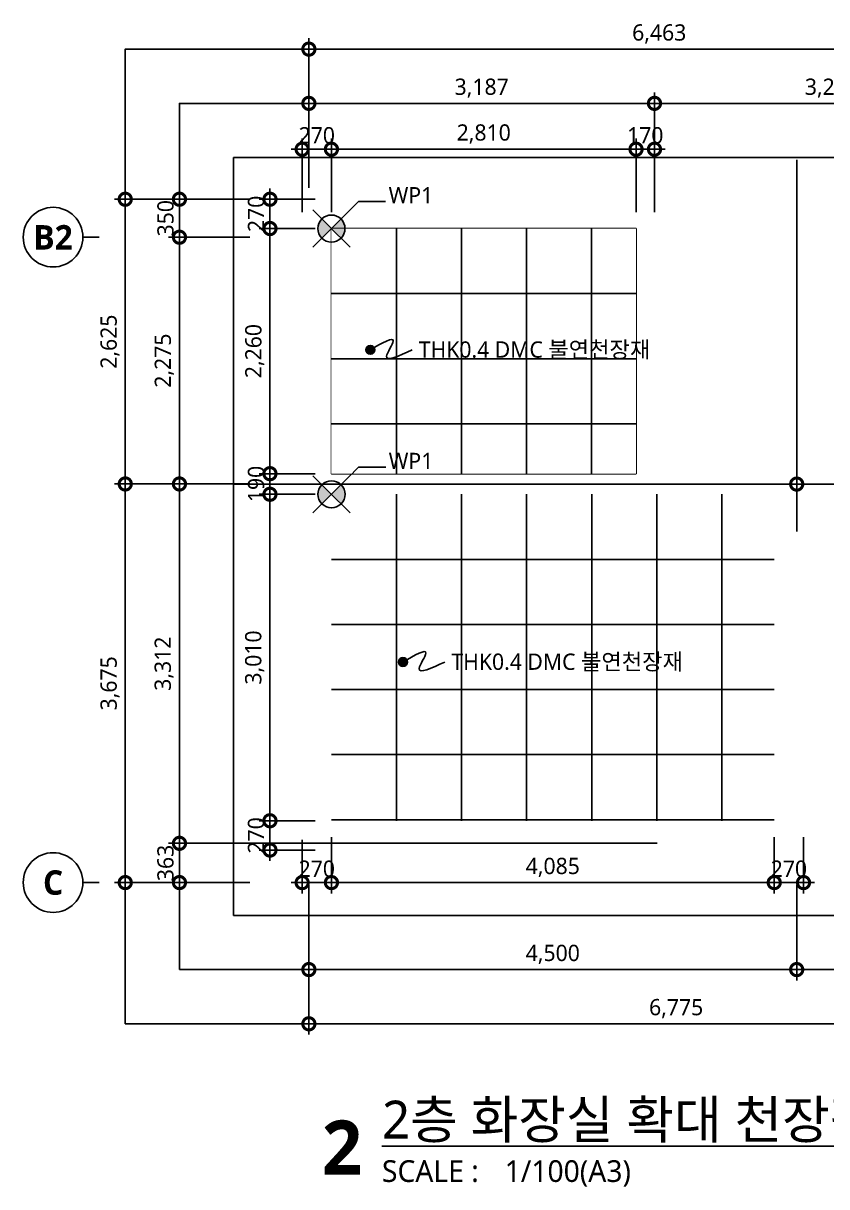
# Model space of a CAD drawing. Header units: millimetres. Extents: x 2213 to 82676, y 1050 to 28650.
# Drawn here: x 46165 to 53577, y 2173 to 12899 of the extents above; entities that cross this region are included whole.
import ezdxf
from ezdxf.enums import TextEntityAlignment as Align
from ezdxf.xclip import XClip

# ---------------------------------------------------------------- set-up
doc = ezdxf.new("R2010")
doc.units = ezdxf.units.MM
doc.header["$LTSCALE"] = 200
doc.header["$XCLIPFRAME"] = 0
doc.header["$PDMODE"] = 3
doc.linetypes.add('CEN', pattern=[62, 60, -1, 0, -1])
doc.layers.get('Defpoints').update_dxf_attribs({"color": 137})
for name, color, linetype in [('01-CEN', 1, 'CEN'), ('CEIL-알루미늄천장재', 251, 'Continuous'), ('DIM', 7, 'Continuous'), ('HAT-BRICK', 8, 'Continuous'), ('SYM', 6, 'Continuous'), ('SYM-BUB', 3, 'Continuous'), ('SYM-LEAD', 6, 'Continuous'), ('TEXT', 3, 'Continuous')]:
    doc.layers.add(name, color=color, linetype=linetype)
doc.layers.add('02Waste', color=171, linetype='Continuous', plot=False)
doc.styles.get("Standard").update_dxf_attribs({"font": 'malgun.ttf'})
doc.styles.add('맑은고딕', font='malgun.ttf')
doc.styles.add('맑은고딕B', font='malgunbd.ttf')
doc.styles.add('스타일1', font='malgun.ttf')
doc.linetypes.add('WIREMESH2', pattern='A,5,-0.25,["X",Standard,S=1,R=0,X=-0.32,Y=-0.5],-0.25', length=5.5)
doc.dimstyles.new('CJA-50', dxfattribs={"dimscale": 50, "dimtxt": 3, "dimasz": 1, "dimexe": 2, "dimexo": 3, "dimgap": 1, "dimtad": 1, "dimdec": 0, "dimzin": 1, "dimdsep": 46, "dimlunit": 6, "dimtxsty": '스타일1', "dimblk": 'GAUN-DOT', "dimcen": -2, "dimdle": 2, "dimclrd": 256, "dimclre": 256, "dimclrt": 3, "dimadec": 0, "dimazin": 0, "dimtfac": 1, "dimtdec": 0, "dimtix": 1, "dimtmove": 2, "dimatfit": 3, "dimldrblk": 'DOTSMALL', "dimfxl": 1, "dimtolj": 1, "dimtzin": 1, "dimarcsym": 0})

# ---------------------------------------------------------------- blocks, each defined once
blk = doc.blocks.new('GAUN-DOT')
at = {"linetype": 'ByBlock'}
for p, q in [((2, 0), (-2, 0)), ((0, -2), (0, 2))]:
    blk.add_line(p, q, dxfattribs=at)
at = {"const_width": 2.25}
blk.add_lwpolyline([(0, 0.28125, 1), (0, -0.28125, 1)], format="xyb", close=True, dxfattribs=at)
blk = doc.blocks.new('*D175')
at = {"layer": 'Defpoints', "color": 0, "transparency": 16777216}
for p in [(48800, 12161), (48800, 11233), (51988, 11233)]:
    blk.add_point(p, dxfattribs=at)
at = {"layer": 'DIM', "lineweight": -2, "transparency": 16777216}
for p, q in [((48800, 11383), (48800, 12261)), ((51988, 11383), (51988, 12261)), ((51938, 12161), (48850, 12161))]:
    blk.add_line(p, q, dxfattribs=at)
at = {"layer": 'DIM', "lineweight": -2, "transparency": 16777216, "xscale": 50, "yscale": 50, "zscale": 50, "rotation": 180}
blk.add_blockref('GAUN-DOT', (48800, 12161), dxfattribs=at)
at = {"layer": 'DIM', "lineweight": -2, "transparency": 16777216, "xscale": 50, "yscale": 50, "zscale": 50}
blk.add_blockref('GAUN-DOT', (51988, 12161), dxfattribs=at)
at = {"layer": 'DIM', "color": 3, "transparency": 16777216, "insert": (50394, 12301), "char_height": 150, "attachment_point": 5, "style": '맑은고딕'}
blk.add_mtext('\\A1;3,187', dxfattribs=at)
blk = doc.blocks.new('_DotSmall')
at = {"layer": 'DIM'}
h = blk.add_hatch(color=256, dxfattribs=at)
edge = h.paths.add_edge_path()
edge.add_arc((0, 0), 0.2, 0, 360)
at = {"layer": 'DIM', "linetype": 'ByBlock'}
blk.add_circle((0, 0), 0.2, dxfattribs=at)
blk = doc.blocks.new('*D176')
at = {"layer": 'Defpoints', "color": 0, "transparency": 16777216}
for p in [(48800, 12661), (48800, 11233), (55263, 11233)]:
    blk.add_point(p, dxfattribs=at)
at = {"layer": 'DIM', "lineweight": -2, "transparency": 16777216}
for p, q in [((48800, 11383), (48800, 12761)), ((55213, 12661), (48850, 12661)), ((55263, 11383), (55263, 12761))]:
    blk.add_line(p, q, dxfattribs=at)
at = {"layer": 'DIM', "lineweight": -2, "transparency": 16777216, "xscale": 50, "yscale": 50, "zscale": 50, "rotation": 180}
blk.add_blockref('GAUN-DOT', (48800, 12661), dxfattribs=at)
at = {"layer": 'DIM', "lineweight": -2, "transparency": 16777216, "xscale": 50, "yscale": 50, "zscale": 50}
blk.add_blockref('GAUN-DOT', (55263, 12661), dxfattribs=at)
at = {"layer": 'DIM', "color": 3, "transparency": 16777216, "insert": (52032, 12801), "char_height": 150, "attachment_point": 5, "style": '맑은고딕'}
blk.add_mtext('\\A1;6,463', dxfattribs=at)
blk = doc.blocks.new('*D177')
at = {"layer": 'Defpoints', "color": 0, "transparency": 16777216}
for p in [(55263, 12161), (51988, 11233), (55263, 11233)]:
    blk.add_point(p, dxfattribs=at)
at = {"layer": 'DIM', "lineweight": -2, "transparency": 16777216}
for p, q in [((51988, 11383), (51988, 12261)), ((55263, 11383), (55263, 12261)), ((52038, 12161), (55213, 12161))]:
    blk.add_line(p, q, dxfattribs=at)
at = {"layer": 'DIM', "lineweight": -2, "transparency": 16777216, "xscale": 50, "yscale": 50, "zscale": 50, "rotation": 180}
blk.add_blockref('GAUN-DOT', (51988, 12161), dxfattribs=at)
at = {"layer": 'DIM', "lineweight": -2, "transparency": 16777216, "xscale": 50, "yscale": 50, "zscale": 50}
blk.add_blockref('GAUN-DOT', (55263, 12161), dxfattribs=at)
at = {"layer": 'DIM', "color": 3, "transparency": 16777216, "insert": (53625, 12301), "char_height": 150, "attachment_point": 5, "style": '맑은고딕'}
blk.add_mtext('\\A1;3,275', dxfattribs=at)
blk = doc.blocks.new('*D180')
at = {"layer": 'Defpoints', "color": 0, "transparency": 16777216}
for p in [(48406, 11277), (47106, 8652), (48406, 8652)]:
    blk.add_point(p, dxfattribs=at)
at = {"layer": 'DIM', "lineweight": -2, "transparency": 16777216}
for p, q in [((48256, 11277), (47006, 11277)), ((47106, 11227), (47106, 8702)), ((48256, 8652), (47006, 8652))]:
    blk.add_line(p, q, dxfattribs=at)
at = {"layer": 'DIM', "lineweight": -2, "transparency": 16777216, "xscale": 50, "yscale": 50, "zscale": 50}
for p, rotation in [((47106, 11277), 90), ((47106, 8652), 270)]:
    blk.add_blockref('GAUN-DOT', p, dxfattribs=dict(at, rotation=rotation))
at = {"layer": 'DIM', "color": 3, "transparency": 16777216, "insert": (46966, 9964), "char_height": 150, "attachment_point": 5, "rotation": 90, "style": '맑은고딕'}
blk.add_mtext('\\A1;2,625', dxfattribs=at)
blk = doc.blocks.new('*D181')
at = {"layer": 'Defpoints', "color": 0, "transparency": 16777216}
for p in [(48406, 10927), (47606, 8652), (48406, 8652)]:
    blk.add_point(p, dxfattribs=at)
at = {"layer": 'DIM', "lineweight": -2, "transparency": 16777216}
for p, q in [((48256, 10927), (47506, 10927)), ((47606, 10877), (47606, 8702)), ((48256, 8652), (47506, 8652))]:
    blk.add_line(p, q, dxfattribs=at)
at = {"layer": 'DIM', "lineweight": -2, "transparency": 16777216, "xscale": 50, "yscale": 50, "zscale": 50}
for p, rotation in [((47606, 10927), 90), ((47606, 8652), 270)]:
    blk.add_blockref('GAUN-DOT', p, dxfattribs=dict(at, rotation=rotation))
at = {"layer": 'DIM', "color": 3, "transparency": 16777216, "insert": (47466, 9789), "char_height": 150, "attachment_point": 5, "rotation": 90, "style": '맑은고딕'}
blk.add_mtext('\\A1;2,275', dxfattribs=at)
blk = doc.blocks.new('*D182')
at = {"layer": 'Defpoints', "color": 0, "transparency": 16777216}
for p in [(47606, 11277), (48406, 11277), (48406, 10927)]:
    blk.add_point(p, dxfattribs=at)
at = {"layer": 'DIM', "lineweight": -2, "transparency": 16777216}
for p, q in [((47606, 11327), (47606, 11377)), ((48256, 11277), (47506, 11277)), ((47606, 10927), (47606, 11277)), ((48256, 10927), (47506, 10927)), ((47606, 10877), (47606, 10827))]:
    blk.add_line(p, q, dxfattribs=at)
at = {"layer": 'DIM', "lineweight": -2, "transparency": 16777216, "xscale": 50, "yscale": 50, "zscale": 50}
for p, rotation in [((47606, 11277), 270), ((47606, 10927), 90)]:
    blk.add_blockref('GAUN-DOT', p, dxfattribs=dict(at, rotation=rotation))
at = {"layer": 'DIM', "color": 3, "transparency": 16777216, "insert": (47478, 11102), "char_height": 150, "attachment_point": 5, "rotation": 90, "style": '맑은고딕'}
blk.add_mtext('\\A1;350', dxfattribs=at)
blk = doc.blocks.new('*D183')
at = {"layer": 'Defpoints', "color": 0, "transparency": 16777216}
for p in [(51818, 11738), (49008, 11007), (51818, 11007)]:
    blk.add_point(p, dxfattribs=at)
at = {"layer": 'DIM', "lineweight": -2, "transparency": 16777216}
for p, q in [((49008, 11157), (49008, 11838)), ((51818, 11157), (51818, 11838)), ((49058, 11738), (51768, 11738))]:
    blk.add_line(p, q, dxfattribs=at)
at = {"layer": 'DIM', "lineweight": -2, "transparency": 16777216, "xscale": 50, "yscale": 50, "zscale": 50, "rotation": 180}
blk.add_blockref('GAUN-DOT', (49008, 11738), dxfattribs=at)
at = {"layer": 'DIM', "lineweight": -2, "transparency": 16777216, "xscale": 50, "yscale": 50, "zscale": 50}
blk.add_blockref('GAUN-DOT', (51818, 11738), dxfattribs=at)
at = {"layer": 'DIM', "color": 3, "transparency": 16777216, "insert": (50413, 11879), "char_height": 150, "attachment_point": 5, "style": '맑은고딕'}
blk.add_mtext('\\A1;2,810', dxfattribs=at)
blk = doc.blocks.new('*D184')
at = {"layer": 'Defpoints', "color": 0, "transparency": 16777216}
for p in [(49008, 11007), (48441, 8747), (49008, 8747)]:
    blk.add_point(p, dxfattribs=at)
at = {"layer": 'DIM', "lineweight": -2, "transparency": 16777216}
for p, q in [((48858, 11007), (48341, 11007)), ((48441, 10957), (48441, 8797)), ((48858, 8747), (48341, 8747))]:
    blk.add_line(p, q, dxfattribs=at)
at = {"layer": 'DIM', "lineweight": -2, "transparency": 16777216, "xscale": 50, "yscale": 50, "zscale": 50}
for p, rotation in [((48441, 11007), 90), ((48441, 8747), 270)]:
    blk.add_blockref('GAUN-DOT', p, dxfattribs=dict(at, rotation=rotation))
at = {"layer": 'DIM', "color": 3, "transparency": 16777216, "insert": (48301, 9877), "char_height": 150, "attachment_point": 5, "rotation": 90, "style": '맑은고딕'}
blk.add_mtext('\\A1;2,260', dxfattribs=at)
blk = doc.blocks.new('*D178')
at = {"layer": 'Defpoints', "color": 0, "transparency": 16777216}
for p in [(48441, 11277), (49008, 11277), (49008, 11007)]:
    blk.add_point(p, dxfattribs=at)
at = {"layer": 'DIM', "lineweight": -2, "transparency": 16777216}
for p, q in [((48441, 11327), (48441, 11377)), ((48858, 11277), (48341, 11277)), ((48441, 11007), (48441, 11277)), ((48858, 11007), (48341, 11007)), ((48441, 10957), (48441, 10907))]:
    blk.add_line(p, q, dxfattribs=at)
at = {"layer": 'DIM', "lineweight": -2, "transparency": 16777216, "xscale": 50, "yscale": 50, "zscale": 50}
for p, rotation in [((48441, 11277), 270), ((48441, 11007), 90)]:
    blk.add_blockref('GAUN-DOT', p, dxfattribs=dict(at, rotation=rotation))
at = {"layer": 'DIM', "color": 3, "transparency": 16777216, "insert": (48313, 11142), "char_height": 150, "attachment_point": 5, "rotation": 90, "style": '맑은고딕'}
blk.add_mtext('\\A1;270', dxfattribs=at)
blk = doc.blocks.new('*D179')
at = {"layer": 'Defpoints', "color": 0, "transparency": 16777216}
for p in [(48738, 11738), (48738, 11007), (49008, 11007)]:
    blk.add_point(p, dxfattribs=at)
at = {"layer": 'DIM', "lineweight": -2, "transparency": 16777216}
for p, q in [((48738, 11157), (48738, 11838)), ((49008, 11157), (49008, 11838)), ((48688, 11738), (48638, 11738)), ((49008, 11738), (48738, 11738)), ((49058, 11738), (49108, 11738))]:
    blk.add_line(p, q, dxfattribs=at)
at = {"layer": 'DIM', "lineweight": -2, "transparency": 16777216, "xscale": 50, "yscale": 50, "zscale": 50}
blk.add_blockref('GAUN-DOT', (48738, 11738), dxfattribs=at)
at = {"layer": 'DIM', "lineweight": -2, "transparency": 16777216, "xscale": 50, "yscale": 50, "zscale": 50, "rotation": 180}
blk.add_blockref('GAUN-DOT', (49008, 11738), dxfattribs=at)
at = {"layer": 'DIM', "color": 3, "transparency": 16777216, "insert": (48873, 11866), "char_height": 150, "attachment_point": 5, "style": '맑은고딕'}
blk.add_mtext('\\A1;270', dxfattribs=at)
blk = doc.blocks.new('*D172')
at = {"layer": 'Defpoints', "color": 0, "transparency": 16777216}
for p in [(51818, 11738), (51818, 11007), (51988, 11007)]:
    blk.add_point(p, dxfattribs=at)
at = {"layer": 'DIM', "lineweight": -2, "transparency": 16777216}
for p, q in [((51818, 11157), (51818, 11838)), ((51988, 11157), (51988, 11838)), ((51768, 11738), (51718, 11738)), ((51988, 11738), (51818, 11738)), ((52038, 11738), (52088, 11738))]:
    blk.add_line(p, q, dxfattribs=at)
at = {"layer": 'DIM', "lineweight": -2, "transparency": 16777216, "xscale": 50, "yscale": 50, "zscale": 50}
blk.add_blockref('GAUN-DOT', (51818, 11738), dxfattribs=at)
at = {"layer": 'DIM', "lineweight": -2, "transparency": 16777216, "xscale": 50, "yscale": 50, "zscale": 50, "rotation": 180}
blk.add_blockref('GAUN-DOT', (51988, 11738), dxfattribs=at)
at = {"layer": 'DIM', "color": 3, "transparency": 16777216, "insert": (51903, 11866), "char_height": 150, "attachment_point": 5, "style": '맑은고딕'}
blk.add_mtext('\\A1;170', dxfattribs=at)
blk = doc.blocks.new('*D191')
at = {"layer": 'Defpoints', "color": 0, "transparency": 16777216}
for p in [(48406, 8652), (47106, 4977), (48406, 4977)]:
    blk.add_point(p, dxfattribs=at)
at = {"layer": 'DIM', "lineweight": -2, "transparency": 16777216}
for p, q in [((48256, 8652), (47006, 8652)), ((47106, 8602), (47106, 5027)), ((48256, 4977), (47006, 4977))]:
    blk.add_line(p, q, dxfattribs=at)
at = {"layer": 'DIM', "lineweight": -2, "transparency": 16777216, "xscale": 50, "yscale": 50, "zscale": 50}
for p, rotation in [((47106, 8652), 90), ((47106, 4977), 270)]:
    blk.add_blockref('GAUN-DOT', p, dxfattribs=dict(at, rotation=rotation))
at = {"layer": 'DIM', "color": 3, "transparency": 16777216, "insert": (46966, 6814), "char_height": 150, "attachment_point": 5, "rotation": 90, "style": '맑은고딕'}
blk.add_mtext('\\A1;3,675', dxfattribs=at)
blk = doc.blocks.new('*D192')
at = {"layer": 'Defpoints', "color": 0, "transparency": 16777216}
for p in [(47606, 8652), (48406, 8652), (48406, 5339)]:
    blk.add_point(p, dxfattribs=at)
at = {"layer": 'DIM', "lineweight": -2, "transparency": 16777216}
for p, q in [((48256, 8652), (47506, 8652)), ((47606, 5389), (47606, 8602)), ((48256, 5339), (47506, 5339))]:
    blk.add_line(p, q, dxfattribs=at)
at = {"layer": 'DIM', "lineweight": -2, "transparency": 16777216, "xscale": 50, "yscale": 50, "zscale": 50}
for p, rotation in [((47606, 8652), 90), ((47606, 5339), 270)]:
    blk.add_blockref('GAUN-DOT', p, dxfattribs=dict(at, rotation=rotation))
at = {"layer": 'DIM', "color": 3, "transparency": 16777216, "insert": (47465, 6995), "char_height": 150, "attachment_point": 5, "rotation": 90, "style": '맑은고딕'}
blk.add_mtext('\\A1;3,312', dxfattribs=at)
blk = doc.blocks.new('*D193')
at = {"layer": 'Defpoints', "color": 0, "transparency": 16777216}
for p in [(48800, 5103), (53300, 5103), (48800, 4175)]:
    blk.add_point(p, dxfattribs=at)
at = {"layer": 'DIM', "lineweight": -2, "transparency": 16777216}
for p, q in [((48800, 4953), (48800, 4075)), ((53300, 4953), (53300, 4075)), ((53250, 4175), (48850, 4175))]:
    blk.add_line(p, q, dxfattribs=at)
at = {"layer": 'DIM', "lineweight": -2, "transparency": 16777216, "xscale": 50, "yscale": 50, "zscale": 50, "rotation": 180}
blk.add_blockref('GAUN-DOT', (48800, 4175), dxfattribs=at)
at = {"layer": 'DIM', "lineweight": -2, "transparency": 16777216, "xscale": 50, "yscale": 50, "zscale": 50}
blk.add_blockref('GAUN-DOT', (53300, 4175), dxfattribs=at)
at = {"layer": 'DIM', "color": 3, "transparency": 16777216, "insert": (51050, 4315), "char_height": 150, "attachment_point": 5, "style": '맑은고딕'}
blk.add_mtext('\\A1;4,500', dxfattribs=at)
blk = doc.blocks.new('*D194')
at = {"layer": 'Defpoints', "color": 0, "transparency": 16777216}
for p in [(48800, 5103), (55575, 5103), (48800, 3675)]:
    blk.add_point(p, dxfattribs=at)
at = {"layer": 'DIM', "lineweight": -2, "transparency": 16777216}
for p, q in [((48800, 4953), (48800, 3575)), ((55575, 4953), (55575, 3575)), ((55525, 3675), (48850, 3675))]:
    blk.add_line(p, q, dxfattribs=at)
at = {"layer": 'DIM', "lineweight": -2, "transparency": 16777216, "xscale": 50, "yscale": 50, "zscale": 50, "rotation": 180}
blk.add_blockref('GAUN-DOT', (48800, 3675), dxfattribs=at)
at = {"layer": 'DIM', "lineweight": -2, "transparency": 16777216, "xscale": 50, "yscale": 50, "zscale": 50}
blk.add_blockref('GAUN-DOT', (55575, 3675), dxfattribs=at)
at = {"layer": 'DIM', "color": 3, "transparency": 16777216, "insert": (52188, 3815), "char_height": 150, "attachment_point": 5, "style": '맑은고딕'}
blk.add_mtext('\\A1;6,775', dxfattribs=at)
blk = doc.blocks.new('*D195')
at = {"layer": 'Defpoints', "color": 0, "transparency": 16777216}
for p in [(53300, 5103), (55575, 5103), (55575, 4175)]:
    blk.add_point(p, dxfattribs=at)
at = {"layer": 'DIM', "lineweight": -2, "transparency": 16777216}
for p, q in [((53300, 4953), (53300, 4075)), ((55575, 4953), (55575, 4075)), ((53350, 4175), (55525, 4175))]:
    blk.add_line(p, q, dxfattribs=at)
at = {"layer": 'DIM', "lineweight": -2, "transparency": 16777216, "xscale": 50, "yscale": 50, "zscale": 50, "rotation": 180}
blk.add_blockref('GAUN-DOT', (53300, 4175), dxfattribs=at)
at = {"layer": 'DIM', "lineweight": -2, "transparency": 16777216, "xscale": 50, "yscale": 50, "zscale": 50}
blk.add_blockref('GAUN-DOT', (55575, 4175), dxfattribs=at)
at = {"layer": 'DIM', "color": 3, "transparency": 16777216, "insert": (54438, 4315), "char_height": 150, "attachment_point": 5, "style": '맑은고딕'}
blk.add_mtext('\\A1;2,275', dxfattribs=at)
blk = doc.blocks.new('*D196')
at = {"layer": 'Defpoints', "color": 0, "transparency": 16777216}
for p in [(48406, 5339), (47606, 4977), (48406, 4977)]:
    blk.add_point(p, dxfattribs=at)
at = {"layer": 'DIM', "lineweight": -2, "transparency": 16777216}
for p, q in [((47606, 5389), (47606, 5439)), ((48256, 5339), (47506, 5339)), ((47606, 5339), (47606, 4977)), ((48256, 4977), (47506, 4977)), ((47606, 4927), (47606, 4877))]:
    blk.add_line(p, q, dxfattribs=at)
at = {"layer": 'DIM', "lineweight": -2, "transparency": 16777216, "xscale": 50, "yscale": 50, "zscale": 50}
for p, rotation in [((47606, 5339), 270), ((47606, 4977), 90)]:
    blk.add_blockref('GAUN-DOT', p, dxfattribs=dict(at, rotation=rotation))
at = {"layer": 'DIM', "color": 3, "transparency": 16777216, "insert": (47478, 5158), "char_height": 150, "attachment_point": 5, "rotation": 90, "style": '맑은고딕'}
blk.add_mtext('\\A1;363', dxfattribs=at)
blk = doc.blocks.new('*D197')
at = {"layer": 'Defpoints', "color": 0, "transparency": 16777216}
for p in [(53300, 8846), (55575, 8846), (53300, 8651)]:
    blk.add_point(p, dxfattribs=at)
at = {"layer": 'DIM', "lineweight": -2, "transparency": 16777216}
for p, q in [((53300, 8696), (53300, 8551)), ((55575, 8696), (55575, 8551)), ((55525, 8651), (53350, 8651))]:
    blk.add_line(p, q, dxfattribs=at)
at = {"layer": 'DIM', "lineweight": -2, "transparency": 16777216, "xscale": 50, "yscale": 50, "zscale": 50, "rotation": 180}
blk.add_blockref('GAUN-DOT', (53300, 8651), dxfattribs=at)
at = {"layer": 'DIM', "lineweight": -2, "transparency": 16777216, "xscale": 50, "yscale": 50, "zscale": 50}
blk.add_blockref('GAUN-DOT', (55575, 8651), dxfattribs=at)
at = {"layer": 'DIM', "color": 3, "transparency": 16777216, "insert": (54438, 8791), "char_height": 150, "attachment_point": 5, "style": '맑은고딕'}
blk.add_mtext('\\A1;2,275', dxfattribs=at)
blk = doc.blocks.new('*D185')
at = {"layer": 'Defpoints', "color": 0, "transparency": 16777216}
for p in [(48441, 8747), (49008, 8747), (49008, 8557)]:
    blk.add_point(p, dxfattribs=at)
at = {"layer": 'DIM', "lineweight": -2, "transparency": 16777216}
for p, q in [((48441, 8797), (48441, 8847)), ((48858, 8747), (48341, 8747)), ((48441, 8557), (48441, 8747)), ((48858, 8557), (48341, 8557)), ((48441, 8507), (48441, 8457))]:
    blk.add_line(p, q, dxfattribs=at)
at = {"layer": 'DIM', "lineweight": -2, "transparency": 16777216, "xscale": 50, "yscale": 50, "zscale": 50}
for p, rotation in [((48441, 8747), 270), ((48441, 8557), 90)]:
    blk.add_blockref('GAUN-DOT', p, dxfattribs=dict(at, rotation=rotation))
at = {"layer": 'DIM', "color": 3, "transparency": 16777216, "insert": (48313, 8652), "char_height": 150, "attachment_point": 5, "rotation": 90, "style": '맑은고딕'}
blk.add_mtext('\\A1;190', dxfattribs=at)
blk = doc.blocks.new('*D186')
at = {"layer": 'Defpoints', "color": 0, "transparency": 16777216}
for p in [(49008, 8557), (48441, 5547), (49008, 5547)]:
    blk.add_point(p, dxfattribs=at)
at = {"layer": 'DIM', "lineweight": -2, "transparency": 16777216}
for p, q in [((48858, 8557), (48341, 8557)), ((48441, 8507), (48441, 5597)), ((48858, 5547), (48341, 5547))]:
    blk.add_line(p, q, dxfattribs=at)
at = {"layer": 'DIM', "lineweight": -2, "transparency": 16777216, "xscale": 50, "yscale": 50, "zscale": 50}
for p, rotation in [((48441, 8557), 90), ((48441, 5547), 270)]:
    blk.add_blockref('GAUN-DOT', p, dxfattribs=dict(at, rotation=rotation))
at = {"layer": 'DIM', "color": 3, "transparency": 16777216, "insert": (48300, 7052), "char_height": 150, "attachment_point": 5, "rotation": 90, "style": '맑은고딕'}
blk.add_mtext('\\A1;3,010', dxfattribs=at)
blk = doc.blocks.new('*D187')
at = {"layer": 'Defpoints', "color": 0, "transparency": 16777216}
for p in [(49008, 5547), (48441, 5277), (49008, 5277)]:
    blk.add_point(p, dxfattribs=at)
at = {"layer": 'DIM', "lineweight": -2, "transparency": 16777216}
for p, q in [((48441, 5597), (48441, 5647)), ((48858, 5547), (48341, 5547)), ((48441, 5547), (48441, 5277)), ((48858, 5277), (48341, 5277)), ((48441, 5227), (48441, 5177))]:
    blk.add_line(p, q, dxfattribs=at)
at = {"layer": 'DIM', "lineweight": -2, "transparency": 16777216, "xscale": 50, "yscale": 50, "zscale": 50}
for p, rotation in [((48441, 5547), 270), ((48441, 5277), 90)]:
    blk.add_blockref('GAUN-DOT', p, dxfattribs=dict(at, rotation=rotation))
at = {"layer": 'DIM', "color": 3, "transparency": 16777216, "insert": (48313, 5412), "char_height": 150, "attachment_point": 5, "rotation": 90, "style": '맑은고딕'}
blk.add_mtext('\\A1;270', dxfattribs=at)
blk = doc.blocks.new('*D188')
at = {"layer": 'Defpoints', "color": 0, "transparency": 16777216}
for p in [(49008, 5547), (53093, 5547), (53093, 4977)]:
    blk.add_point(p, dxfattribs=at)
at = {"layer": 'DIM', "lineweight": -2, "transparency": 16777216}
for p, q in [((49008, 5397), (49008, 4877)), ((53093, 5397), (53093, 4877)), ((49058, 4977), (53043, 4977))]:
    blk.add_line(p, q, dxfattribs=at)
at = {"layer": 'DIM', "lineweight": -2, "transparency": 16777216, "xscale": 50, "yscale": 50, "zscale": 50, "rotation": 180}
blk.add_blockref('GAUN-DOT', (49008, 4977), dxfattribs=at)
at = {"layer": 'DIM', "lineweight": -2, "transparency": 16777216, "xscale": 50, "yscale": 50, "zscale": 50}
blk.add_blockref('GAUN-DOT', (53093, 4977), dxfattribs=at)
at = {"layer": 'DIM', "color": 3, "transparency": 16777216, "insert": (51050, 5117), "char_height": 150, "attachment_point": 5, "style": '맑은고딕'}
blk.add_mtext('\\A1;4,085', dxfattribs=at)
blk = doc.blocks.new('*D189')
at = {"layer": 'Defpoints', "color": 0, "transparency": 16777216}
for p in [(48738, 5522), (49008, 5547), (48738, 4977)]:
    blk.add_point(p, dxfattribs=at)
at = {"layer": 'DIM', "lineweight": -2, "transparency": 16777216}
for p, q in [((48738, 5372), (48738, 4877)), ((49008, 5397), (49008, 4877)), ((48688, 4977), (48638, 4977)), ((49008, 4977), (48738, 4977)), ((49058, 4977), (49108, 4977))]:
    blk.add_line(p, q, dxfattribs=at)
at = {"layer": 'DIM', "lineweight": -2, "transparency": 16777216, "xscale": 50, "yscale": 50, "zscale": 50}
blk.add_blockref('GAUN-DOT', (48738, 4977), dxfattribs=at)
at = {"layer": 'DIM', "lineweight": -2, "transparency": 16777216, "xscale": 50, "yscale": 50, "zscale": 50, "rotation": 180}
blk.add_blockref('GAUN-DOT', (49008, 4977), dxfattribs=at)
at = {"layer": 'DIM', "color": 3, "transparency": 16777216, "insert": (48873, 5104), "char_height": 150, "attachment_point": 5, "style": '맑은고딕'}
blk.add_mtext('\\A1;270', dxfattribs=at)
blk = doc.blocks.new('*D190')
at = {"layer": 'Defpoints', "color": 0, "transparency": 16777216}
for p in [(53093, 5547), (53363, 5547), (53093, 4977)]:
    blk.add_point(p, dxfattribs=at)
at = {"layer": 'DIM', "lineweight": -2, "transparency": 16777216}
for p, q in [((53093, 5397), (53093, 4877)), ((53363, 5397), (53363, 4877)), ((53043, 4977), (52993, 4977)), ((53363, 4977), (53093, 4977)), ((53413, 4977), (53463, 4977))]:
    blk.add_line(p, q, dxfattribs=at)
at = {"layer": 'DIM', "lineweight": -2, "transparency": 16777216, "xscale": 50, "yscale": 50, "zscale": 50}
blk.add_blockref('GAUN-DOT', (53093, 4977), dxfattribs=at)
at = {"layer": 'DIM', "lineweight": -2, "transparency": 16777216, "xscale": 50, "yscale": 50, "zscale": 50, "rotation": 180}
blk.add_blockref('GAUN-DOT', (53363, 4977), dxfattribs=at)
at = {"layer": 'DIM', "color": 3, "transparency": 16777216, "insert": (53228, 5104), "char_height": 150, "attachment_point": 5, "style": '맑은고딕'}
blk.add_mtext('\\A1;270', dxfattribs=at)
blk = doc.blocks.new('dwgtitle')
at = {"layer": 'SYM', "color": 3, "style": '스타일1'}
blk.add_text('SCALE :', height=4, dxfattribs=at).set_placement((12.25, -1.4))
for tag, p, height in [('%%UTITLE', (12.25, 6.59), 7), ('1/100', (34.89, -1.4), 4)]:
    blk.add_attdef(tag, p, '', height=height, dxfattribs=at)
at = {"layer": 'SYM', "color": 6, "style": '맑은고딕B'}
blk.add_attdef('A', text='', height=10, dxfattribs=at).set_placement((4.89, 5), align=Align.MIDDLE)
blk = doc.blocks.new('C-6x6_1f')
at = {"layer": 'CEIL-알루미늄천장재', "color": 252}
for p, q in [((-56347, -303023), (-56347, -292223)), ((-49147, -292223), (-56347, -292223)), ((-55747, -303023), (-55747, -292223)), ((-55147, -303023), (-55147, -292223)), ((-54547, -303023), (-54547, -292223)), ((-53947, -303023), (-53947, -292223)), ((-53347, -303023), (-53347, -292223)), ((-52747, -303023), (-52747, -292223)), ((-52147, -303023), (-52147, -292223)), ((-51547, -303023), (-51547, -292223)), ((-50947, -303023), (-50947, -292223)), ((-50347, -303023), (-50347, -292223)), ((-49747, -303023), (-49747, -292223)), ((-49147, -303023), (-49147, -292223)), ((-41947, -292223), (-49147, -292223)), ((-48547, -303023), (-48547, -292223)), ((-47947, -303023), (-47947, -292223)), ((-47347, -303023), (-47347, -292223)), ((-46747, -303023), (-46747, -292223)), ((-46147, -303023), (-46147, -292223)), ((-45547, -303023), (-45547, -292223)), ((-44947, -303023), (-44947, -292223)), ((-44347, -303023), (-44347, -292223)), ((-43747, -303023), (-43747, -292223)), ((-43147, -303023), (-43147, -292223)), ((-42547, -303023), (-42547, -292223)), ((-41947, -303023), (-41947, -292223)), ((-34747, -292223), (-41947, -292223)), ((-41947, -303023), (-41947, -292223)), ((-41347, -303023), (-41347, -292223)), ((-40747, -303023), (-40747, -292223)), ((-40147, -303023), (-40147, -292223)), ((-39547, -303023), (-39547, -292223)), ((-38947, -303023), (-38947, -292223)), ((-38347, -303023), (-38347, -292223)), ((-37747, -303023), (-37747, -292223)), ((-37147, -303023), (-37147, -292223)), ((-36547, -303023), (-36547, -292223)), ((-35947, -303023), (-35947, -292223)), ((-35347, -303023), (-35347, -292223)), ((-27547, -292223), (-34747, -292223)), ((-34747, -303023), (-34747, -292223)), ((-34147, -303023), (-34147, -292223)), ((-33547, -303023), (-33547, -292223)), ((-32947, -303023), (-32947, -292223)), ((-32347, -303023), (-32347, -292223)), ((-31747, -303023), (-31747, -292223)), ((-31147, -303023), (-31147, -292223)), ((-30547, -303023), (-30547, -292223)), ((-29947, -303023), (-29947, -292223)), ((-29347, -303023), (-29347, -292223)), ((-28747, -303023), (-28747, -292223)), ((-28147, -303023), (-28147, -292223)), ((-27547, -303023), (-27547, -292223)), ((-49147, -292823), (-56347, -292823)), ((-41947, -292823), (-49147, -292823)), ((-34747, -292823), (-41947, -292823)), ((-27547, -292823), (-34747, -292823)), ((-49147, -293423), (-56347, -293423)), ((-41947, -293423), (-49147, -293423)), ((-34747, -293423), (-41947, -293423)), ((-27547, -293423), (-34747, -293423)), ((-49147, -294023), (-56347, -294023)), ((-41947, -294023), (-49147, -294023)), ((-34747, -294023), (-41947, -294023)), ((-27547, -294023), (-34747, -294023)), ((-49147, -294623), (-56347, -294623)), ((-41947, -294623), (-49147, -294623)), ((-34747, -294623), (-41947, -294623)), ((-27547, -294623), (-34747, -294623)), ((-49147, -295223), (-56347, -295223)), ((-41947, -295223), (-49147, -295223)), ((-34747, -295223), (-41947, -295223)), ((-27547, -295223), (-34747, -295223)), ((-49147, -295823), (-56347, -295823)), ((-41947, -295823), (-49147, -295823)), ((-34747, -295823), (-41947, -295823)), ((-27547, -295823), (-34747, -295823)), ((-49147, -296423), (-56347, -296423)), ((-41947, -296423), (-49147, -296423)), ((-34747, -296423), (-41947, -296423)), ((-27547, -296423), (-34747, -296423)), ((-49147, -297023), (-56347, -297023)), ((-41947, -297023), (-49147, -297023)), ((-34747, -297023), (-41947, -297023)), ((-27547, -297023), (-34747, -297023)), ((-49147, -297623), (-56347, -297623)), ((-41947, -297623), (-49147, -297623)), ((-34747, -297623), (-41947, -297623)), ((-27547, -297623), (-34747, -297623)), ((-49147, -298223), (-56347, -298223)), ((-41947, -298223), (-49147, -298223)), ((-34747, -298223), (-41947, -298223)), ((-27547, -298223), (-34747, -298223)), ((-49147, -298823), (-56347, -298823)), ((-41947, -298823), (-49147, -298823)), ((-34747, -298823), (-41947, -298823)), ((-27547, -298823), (-34747, -298823)), ((-49147, -299423), (-56347, -299423)), ((-41947, -299423), (-49147, -299423)), ((-34747, -299423), (-41947, -299423)), ((-27547, -299423), (-34747, -299423)), ((-49147, -300023), (-56347, -300023)), ((-41947, -300023), (-49147, -300023)), ((-34747, -300023), (-41947, -300023)), ((-27547, -300023), (-34747, -300023)), ((-49147, -300623), (-56347, -300623)), ((-41947, -300623), (-49147, -300623)), ((-34747, -300623), (-41947, -300623)), ((-27547, -300623), (-34747, -300623)), ((-49147, -301223), (-56347, -301223)), ((-41947, -301223), (-49147, -301223)), ((-34747, -301223), (-41947, -301223)), ((-27547, -301223), (-34747, -301223)), ((-49147, -301823), (-56347, -301823)), ((-41947, -301823), (-49147, -301823)), ((-34747, -301823), (-41947, -301823)), ((-27547, -301823), (-34747, -301823)), ((-49147, -302423), (-56347, -302423)), ((-41947, -302423), (-49147, -302423)), ((-34747, -302423), (-41947, -302423)), ((-27547, -302423), (-34747, -302423)), ((-49147, -303023), (-56347, -303023)), ((-56347, -313823), (-56347, -303023)), ((-49147, -303023), (-56347, -303023)), ((-55747, -313823), (-55747, -303023)), ((-55147, -313823), (-55147, -303023)), ((-54547, -313823), (-54547, -303023)), ((-53947, -313823), (-53947, -303023)), ((-53347, -313823), (-53347, -303023)), ((-52747, -313823), (-52747, -303023)), ((-52147, -313823), (-52147, -303023)), ((-51547, -313823), (-51547, -303023)), ((-50947, -313823), (-50947, -303023)), ((-50347, -313823), (-50347, -303023)), ((-49747, -313823), (-49747, -303023)), ((-49147, -313823), (-49147, -303023)), ((-41947, -303023), (-49147, -303023)), ((-41947, -303023), (-49147, -303023)), ((-48547, -313823), (-48547, -303023)), ((-47947, -313823), (-47947, -303023)), ((-47347, -313823), (-47347, -303023)), ((-46747, -313823), (-46747, -303023)), ((-46147, -313823), (-46147, -303023)), ((-45547, -313823), (-45547, -303023)), ((-44947, -313823), (-44947, -303023)), ((-44347, -313823), (-44347, -303023)), ((-43747, -313823), (-43747, -303023)), ((-43147, -313823), (-43147, -303023)), ((-42547, -313823), (-42547, -303023)), ((-41947, -313823), (-41947, -303023)), ((-34747, -303023), (-41947, -303023)), ((-34747, -303023), (-41947, -303023)), ((-41947, -313823), (-41947, -303023)), ((-41347, -313823), (-41347, -303023)), ((-40747, -313823), (-40747, -303023)), ((-40147, -313823), (-40147, -303023)), ((-39547, -313823), (-39547, -303023)), ((-38947, -313823), (-38947, -303023)), ((-38347, -313823), (-38347, -303023)), ((-37747, -313823), (-37747, -303023)), ((-37147, -313823), (-37147, -303023)), ((-36547, -313823), (-36547, -303023)), ((-35947, -313823), (-35947, -303023)), ((-35347, -313823), (-35347, -303023)), ((-34747, -313823), (-34747, -303023)), ((-27547, -303023), (-34747, -303023)), ((-27547, -303023), (-34747, -303023)), ((-34147, -313823), (-34147, -303023)), ((-33547, -313823), (-33547, -303023)), ((-32947, -313823), (-32947, -303023)), ((-32347, -313823), (-32347, -303023)), ((-31747, -313823), (-31747, -303023)), ((-31147, -313823), (-31147, -303023)), ((-30547, -313823), (-30547, -303023)), ((-29947, -313823), (-29947, -303023)), ((-29347, -313823), (-29347, -303023)), ((-28747, -313823), (-28747, -303023)), ((-28147, -313823), (-28147, -303023)), ((-27547, -313823), (-27547, -303023)), ((-49147, -303623), (-56347, -303623)), ((-41947, -303623), (-49147, -303623)), ((-34747, -303623), (-41947, -303623)), ((-27547, -303623), (-34747, -303623)), ((-49147, -304223), (-56347, -304223)), ((-41947, -304223), (-49147, -304223)), ((-34747, -304223), (-41947, -304223)), ((-27547, -304223), (-34747, -304223)), ((-49147, -304823), (-56347, -304823)), ((-41947, -304823), (-49147, -304823)), ((-34747, -304823), (-41947, -304823)), ((-27547, -304823), (-34747, -304823)), ((-49147, -305423), (-56347, -305423)), ((-41947, -305423), (-49147, -305423)), ((-34747, -305423), (-41947, -305423)), ((-27547, -305423), (-34747, -305423)), ((-49147, -306023), (-56347, -306023)), ((-41947, -306023), (-49147, -306023)), ((-34747, -306023), (-41947, -306023)), ((-27547, -306023), (-34747, -306023)), ((-49147, -306623), (-56347, -306623)), ((-41947, -306623), (-49147, -306623)), ((-34747, -306623), (-41947, -306623)), ((-27547, -306623), (-34747, -306623)), ((-49147, -307223), (-56347, -307223)), ((-41947, -307223), (-49147, -307223)), ((-34747, -307223), (-41947, -307223)), ((-27547, -307223), (-34747, -307223)), ((-49147, -307823), (-56347, -307823)), ((-41947, -307823), (-49147, -307823)), ((-34747, -307823), (-41947, -307823)), ((-27547, -307823), (-34747, -307823)), ((-49147, -308423), (-56347, -308423)), ((-41947, -308423), (-49147, -308423)), ((-34747, -308423), (-41947, -308423)), ((-27547, -308423), (-34747, -308423)), ((-49147, -309023), (-56347, -309023)), ((-41947, -309023), (-49147, -309023)), ((-34747, -309023), (-41947, -309023)), ((-27547, -309023), (-34747, -309023)), ((-49147, -309623), (-56347, -309623)), ((-41947, -309623), (-49147, -309623)), ((-34747, -309623), (-41947, -309623)), ((-27547, -309623), (-34747, -309623)), ((-49147, -310223), (-56347, -310223)), ((-41947, -310223), (-49147, -310223)), ((-34747, -310223), (-41947, -310223)), ((-27547, -310223), (-34747, -310223)), ((-49147, -310823), (-56347, -310823)), ((-41947, -310823), (-49147, -310823)), ((-34747, -310823), (-41947, -310823)), ((-27547, -310823), (-34747, -310823)), ((-49147, -311423), (-56347, -311423)), ((-41947, -311423), (-49147, -311423)), ((-34747, -311423), (-41947, -311423)), ((-27547, -311423), (-34747, -311423)), ((-49147, -312023), (-56347, -312023)), ((-41947, -312023), (-49147, -312023)), ((-34747, -312023), (-41947, -312023)), ((-27547, -312023), (-34747, -312023)), ((-49147, -312623), (-56347, -312623)), ((-41947, -312623), (-49147, -312623)), ((-34747, -312623), (-41947, -312623)), ((-27547, -312623), (-34747, -312623)), ((-49147, -313223), (-56347, -313223)), ((-41947, -313223), (-49147, -313223)), ((-34747, -313223), (-41947, -313223)), ((-27547, -313223), (-34747, -313223)), ((-49147, -313823), (-56347, -313823)), ((-41947, -313823), (-49147, -313823)), ((-34747, -313823), (-41947, -313823)), ((-27547, -313823), (-34747, -313823))]:
    blk.add_line(p, q, dxfattribs=at)
blk = doc.blocks.new('지시선')
at = {"layer": 'SYM-LEAD'}
h = blk.add_hatch(color=6, dxfattribs=at)
edge = h.paths.add_edge_path()
edge.add_arc((0, 0), 24.6, 0, 360)
at = {"layer": 'SYM-LEAD', "color": 6}
blk.add_circle((0, 0), 24.6, dxfattribs=at)
blk.add_spline([(0, 0), (127.5, 49.3), (89.8, -35.9), (231.6, 0)], degree=3, dxfattribs=at)
blk = doc.blocks.new('WP21')
at = {"layer": 'SYM'}
h = blk.add_hatch(color=6, dxfattribs=at)
edge = h.paths.add_edge_path()
edge.add_ellipse((0, 0), major_axis=(0, 2.5), ratio=1, start_angle=405, end_angle=495)
edge.add_line((-1.77, -1.77), (0, 0))
edge.add_line((0, 0), (-1.77, 1.77))
edge = h.paths.add_edge_path()
edge.add_ellipse((0, 0), major_axis=(0, 2.5), ratio=1, start_angle=225, end_angle=315)
edge.add_line((1.77, 1.77), (0, 0))
edge.add_line((0, 0), (1.77, -1.77))
at = {"layer": 'SYM', "color": 6}
for p, q in [((-3.44, -3.44), (5, 5)), ((5, 5), (10, 5)), ((-3.44, 3.44), (3.44, -3.44))]:
    blk.add_line(p, q, dxfattribs=at)
blk.add_ellipse((0, 0), major_axis=(0, 2.5), ratio=1, start_param=5.497787, end_param=11.780972, dxfattribs=at)
at = {"layer": 'SYM', "color": 3, "linetype": 'WIREMESH2', "style": '스타일1'}
blk.add_attdef('WP', text='', height=3, dxfattribs=at).set_placement((10.55, 5), align=Align.MIDDLE_LEFT)
blk = doc.blocks.new('NEW_BUB')
at = {"layer": 'SYM-BUB', "color": 6}
blk.add_line((0, 3), (0, 0), dxfattribs=at)
blk.add_circle((0, 8.5), 5.5, dxfattribs=at)
at = {"layer": 'SYM-BUB', "color": 3, "style": '맑은고딕B'}
blk.add_attdef('X', text='', height=4.5, dxfattribs=at).set_placement((0, 8.5), align=Align.MIDDLE)

msp = doc.modelspace()

# ---------------------------------------------------------------- linework, layer by layer
at = {"layer": '01-CEN'}
for p, q in [((53300.5, 11639.6), (53300.5, 8214.1)), ((48105.7, 8651.6), (53444.5, 8651.6)), ((48105.7, 5339.1), (52013.5, 5339.1))]:
    msp.add_line(p, q, dxfattribs=at)
at = {"layer": '02Waste'}
for points in [[(47105.7, 3674.8), (57591.2, 3674.8), (57591.2, 12660.9), (47105.7, 12660.9)], [(47605.7, 4174.8), (57091.2, 4174.8), (57091.2, 12160.9), (47605.7, 12160.9)]]:
    msp.add_lwpolyline(points, close=True, dxfattribs=at)
at = {"layer": 'HAT-BRICK'}
msp.add_lwpolyline([(49008, 11006.6), (51818, 11006.6), (51818, 8746.6), (49008, 8746.6)], close=True, dxfattribs=at)

# ---------------------------------------------------------------- block references
at = {"layer": 'SYM', "xscale": 50.00000000000001, "yscale": 50.00000000000001, "zscale": 50.00000000000001}
msp.add_blockref('dwgtitle', (48861.8, 2287.1), dxfattribs=at).add_auto_attribs({'%%UTITLE': '%%U2층 화장실 확대 천장평면도(남)', '1/100': '1/100(A3)', 'A': '2'})
at = {"layer": 'SYM-BUB'}
ref = msp.add_blockref('NEW_BUB', (46865.1, 10927.5), dxfattribs=dict(at, xscale=50.00000000000007, yscale=50.00000000000007, zscale=50.00000000000007, rotation=90))
ref.add_attrib('X', 'B2', dxfattribs={"color": 3, "height": 225, "style": '맑은고딕B'}).set_placement((46440.1, 10927.5), align=Align.MIDDLE)
ref = msp.add_blockref('NEW_BUB', (46865.1, 4977.5), dxfattribs=dict(at, xscale=50.00000000000007, yscale=50.00000000000007, zscale=50.00000000000007, rotation=90))
ref.add_attrib('X', 'C', dxfattribs={"color": 3, "height": 225, "style": '맑은고딕B'}).set_placement((46440.1, 4977.5), align=Align.MIDDLE)

# ---------------------------------------------------------------- dimensions: what is measured, and where the dimension line sits
at = {"layer": 'DIM'}
for base, p1, p2, picture, middle in [((48800.4893453, 12660.9497944), (55262.9893453, 11232.5565293), (48800.4893453, 11232.5565293), '*D176', (52031.7393453, 12801.0313161)), ((48800.4893453, 12160.9497944), (51987.9893453, 11232.5565293), (48800.4893453, 11232.5565293), '*D175', (50394.2393453, 12301.4389248)), ((51818, 11738.1), (49008, 11006.6), (51818, 11006.6), '*D183', (50413, 11878.6)), ((53300.5, 8651.2), (55575.5, 8846.3), (53300.5, 8846.3), '*D197', (54438, 8791.3)), ((48800.5, 4174.8), (53300.5, 5103.2), (48800.5, 5103.2), '*D193', (51050.5, 4314.9)), ((48800.5, 3674.8), (55575.5, 5103.2), (48800.5, 5103.2), '*D194', (52188, 3814.9))]:
    dim = msp.add_linear_dim(base=base, p1=p1, p2=p2, dimstyle='CJA-50', override={"dimtxsty": '맑은고딕'}, dxfattribs=at)
    dim.commit()
    dim.dimension.update_dxf_attribs({"geometry": picture, "text_midpoint": middle})
for base, p1, p2, angle, picture, middle in [((55263, 12160.9), (51988, 11232.6), (55263, 11232.6), 180, '*D177', (53625.5, 12301)), ((48738, 11738.1), (49008, 11006.6), (48738, 11006.6), 180, '*D179', (48873, 11865.6)), ((51818, 11738.1), (51988, 11006.6), (51818, 11006.6), 180, '*D172', (51903, 11866)), ((47105.7, 8651.6), (48405.7, 11276.6), (48405.7, 8651.6), 90, '*D180', (46965.7, 9964.1)), ((47605.7, 11276.6), (48405.7, 10926.6), (48405.7, 11276.6), 270, '*D182', (47478.2, 11101.6)), ((48440.9, 11276.6), (49008, 11006.6), (49008, 11276.6), 270, '*D178', (48313.4, 11141.6)), ((48440.9, 8746.6), (49008, 11006.6), (49008, 8746.6), 90, '*D184', (48300.8, 9876.6)), ((47605.7, 8651.6), (48405.7, 10926.6), (48405.7, 8651.6), 90, '*D181', (47465.7, 9789.1)), ((47105.7, 4976.6), (48405.7, 8651.6), (48405.7, 4976.6), 90, '*D191', (46965.7, 6814.1)), ((47605.743542, 8651.6024269), (48405.743542, 5339.1024278), (48405.743542, 8651.6024269), 270, '*D192', (47465.2544115, 6995.3524274)), ((47605.743542, 4976.602427), (48405.743542, 5339.102428), (48405.743542, 4976.602427), 90, '*D196', (47478.246939, 5157.852427)), ((55575.5, 4174.8), (53300.5, 5103.2), (55575.5, 5103.2), 180, '*D195', (54438, 4314.9))]:
    dim = msp.add_linear_dim(base=base, p1=p1, p2=p2, angle=angle, dimstyle='CJA-50', override={"dimtxsty": '맑은고딕'}, dxfattribs=at)
    dim.commit()
    dim.dimension.update_dxf_attribs({"geometry": picture, "text_midpoint": middle})

# ---------------------------------------------------------------- next in the draw order: wipeouts: each hides what was drawn before it
msp.add_wipeout([(49008, 8556.6), (53093, 8556.6), (53093, 5546.6), (49008, 5546.6)]).dxf.layer = 'HAT-BRICK'

# ---------------------------------------------------------------- next in the draw order: linework, layer by layer
at = {"layer": '02Waste'}
msp.add_lwpolyline([(48105.7, 4674.8), (56591.2, 4674.8), (56591.2, 11660.9), (48105.7, 11660.9)], close=True, dxfattribs=at)

# ---------------------------------------------------------------- next in the draw order: block references
at = {"layer": 'HAT-BRICK'}
ref = msp.add_blockref('C-6x6_1f', (83155.8, 301380.1), dxfattribs=at)
XClip(ref).set_block_clipping_path([(-34146.9791048046, -295833.4499304555), (-30062.8037595311, -292823.4499304643)])
at = {"layer": 'SYM-LEAD', "xscale": 1.666666666686069, "yscale": 1.666666666686069, "zscale": 1.666666666686069}
msp.add_blockref('지시선', (49667.8, 7010.6), dxfattribs=at)

# ---------------------------------------------------------------- next in the draw order: texts
at = {"layer": 'TEXT', "color": 3, "style": '스타일1'}
msp.add_text('THK0.4 DMC 불연천장재', height=150, dxfattribs=at).set_placement((50114.9, 6938.4))

# ---------------------------------------------------------------- next in the draw order: dimensions: what is measured, and where the dimension line sits
at = {"layer": 'DIM'}
for base, p1, p2, angle, picture, middle in [((48440.9, 8746.6), (49008, 8556.6), (49008, 8746.6), 270, '*D185', (48313, 8651.6)), ((48440.9, 5546.6), (49008, 8556.6), (49008, 5546.6), 90, '*D186', (48300.4, 7051.6)), ((48440.9, 5276.6), (49008, 5546.6), (49008, 5276.6), 90, '*D187', (48313.4, 5411.6)), ((48738, 4976.6), (49008, 5546.6), (48738, 5521.6), 180, '*D189', (48873, 5104.1)), ((53093, 4976.6), (53363, 5546.6), (53093, 5546.6), 180, '*D190', (53228, 5104.1))]:
    dim = msp.add_linear_dim(base=base, p1=p1, p2=p2, angle=angle, dimstyle='CJA-50', override={"dimtxsty": '맑은고딕'}, dxfattribs=at)
    dim.commit()
    dim.dimension.update_dxf_attribs({"geometry": picture, "text_midpoint": middle})
dim = msp.add_linear_dim(base=(53093, 4976.6), p1=(49008, 5546.6), p2=(53093, 5546.6), dimstyle='CJA-50', override={"dimtxsty": '맑은고딕'}, dxfattribs=at)
dim.commit()
dim.dimension.update_dxf_attribs({"geometry": '*D188', "text_midpoint": (51050.5, 5116.7)})

# ---------------------------------------------------------------- next in the draw order: wipeouts: each hides what was drawn before it
msp.add_wipeout([(49008, 11006.6), (51818, 11006.6), (51818, 8746.6), (49008, 8746.6)]).dxf.layer = 'HAT-BRICK'

# ---------------------------------------------------------------- next in the draw order: block references
at = {"layer": 'HAT-BRICK'}
ref = msp.add_blockref('C-6x6_1f', (81355, 303830.1), dxfattribs=at)
XClip(ref).set_block_clipping_path([(-32346.9791048046, -295083.4499304388), (-29536.9791048031, -292823.4499304556)])
at = {"layer": 'SYM', "linetype": 'WIREMESH2'}
ref = msp.add_blockref('WP21', (49008, 11006.6), dxfattribs=dict(at, xscale=50.00000000000001, yscale=50.00000000000001, zscale=50.00000000000001))
ref.add_attrib('WP', 'WP1', dxfattribs={"color": 3, "linetype": 'WIREMESH2', "height": 150, "style": '스타일1'}).set_placement((49535.5, 11194.2), align=Align.BOTTOM_LEFT)
ref = msp.add_blockref('WP21', (49008.8, 8556.6), dxfattribs=dict(at, xscale=50.00000000000001, yscale=50.00000000000001, zscale=50.00000000000001))
ref.add_attrib('WP', 'WP1', dxfattribs={"color": 3, "linetype": 'WIREMESH2', "height": 150, "style": '스타일1'}).set_placement((49536.3, 8744.2), align=Align.BOTTOM_LEFT)
at = {"layer": 'SYM-LEAD', "xscale": 1.666666666686069, "yscale": 1.666666666686069, "zscale": 1.666666666686069}
msp.add_blockref('지시선', (49366.5, 9888.7), dxfattribs=at)

# ---------------------------------------------------------------- next in the draw order: texts
at = {"layer": 'TEXT', "color": 3, "style": '스타일1'}
msp.add_text('THK0.4 DMC 불연천장재', height=150, dxfattribs=at).set_placement((49813.7, 9816.6))

doc.saveas('drawing.dxf')
